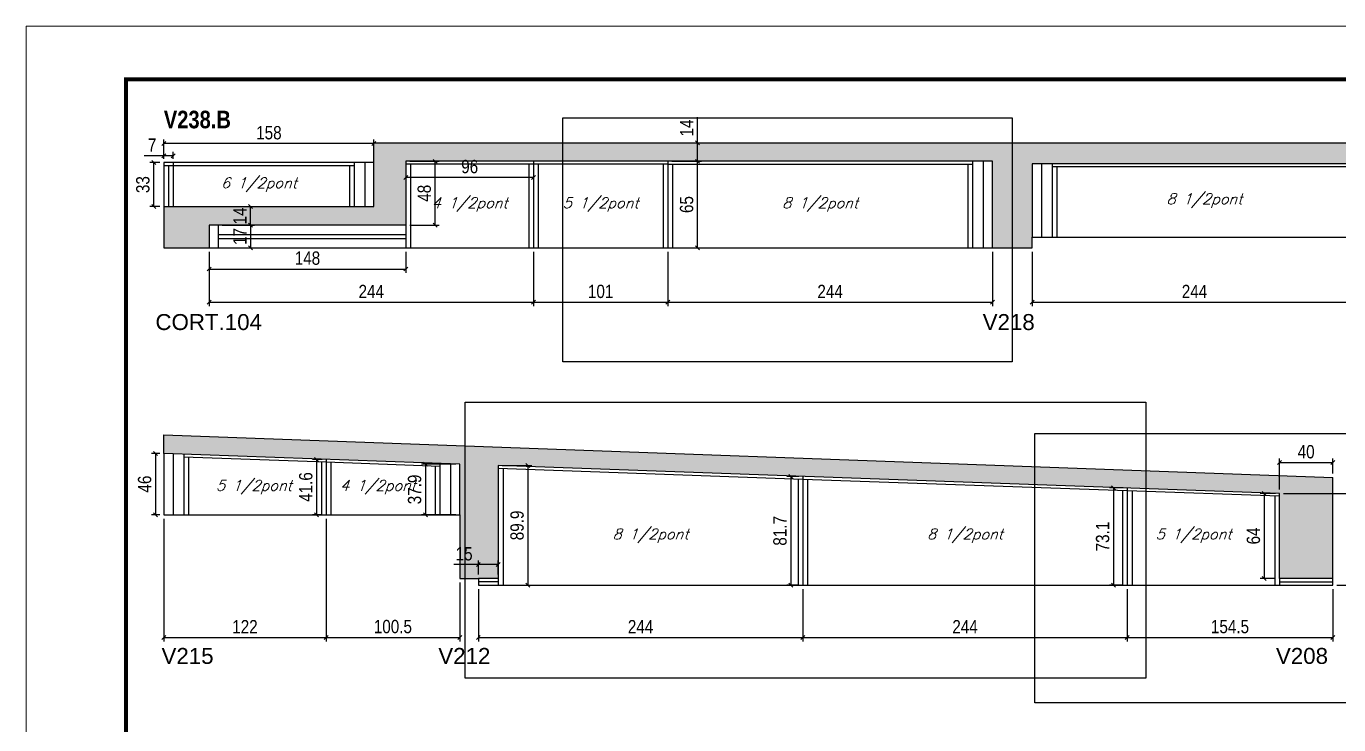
# Model space of a CAD drawing. Extents: x 2603 to 22413, y 1253 to 30260.
# Drawn here: x 4188 to 5175, y 15561 to 16086 of the extents above; entities that cross this region are included whole.
import ezdxf

# ---------------------------------------------------------------- set-up
doc = ezdxf.new("R2010")
doc.units = 0
doc.linetypes.add('DASHED', pattern=[0.75, 0.5, -0.25])
doc.linetypes.add('HIDDEN', pattern=[0.375, 0.25, -0.125])
for name, color, linetype in [('5', 5, 'Continuous'), ('COTA', 241, 'Continuous'), ('NOMENCLATURA', 7, 'Continuous'), ('Painéis', 200, 'Continuous'), ('SARR_2.2x7', 40, 'Continuous'), ('SARR_3.5x7', 81, 'Continuous'), ('SARR_EDITAR', 141, 'Continuous'), ('texto', 7, 'Continuous')]:
    doc.layers.add(name, color=color, linetype=linetype)
doc.layers.add('Folhas', color=255, linetype='Continuous', lineweight=9)
doc.layers.add('SARRAFO DE PRESSAO', color=251, linetype='DASHED', lineweight=9)
doc.styles.add('COTA TECNICA', font='techl___.ttf', dxfattribs={"height": 10})
doc.styles.add('Romans', font='romans.shx')
doc.styles.get("Standard").update_dxf_attribs({"font": 'arial.ttf'})
doc.styles.add('TECNICA', font='techb___.ttf', dxfattribs={"height": 10})
doc.dimstyles.new('PAINEL', dxfattribs={"dimtxt": 10, "dimasz": 3, "dimexe": 3, "dimexo": 3, "dimgap": 3, "dimtad": 1, "dimdec": 1, "dimzin": 12, "dimdsep": 46, "dimtxsty": 'COTA TECNICA', "dimblk1": 'OBLIQUE', "dimblk2": 'OBLIQUE', "dimsah": 1, "dimcen": 0.9, "dimclrd": 4, "dimclre": 4, "dimclrt": 240, "dimadec": 1, "dimazin": 3, "dimtfac": 1, "dimtdec": 1, "dimtmove": 0, "dimatfit": 3, "dimfxl": 1, "dimtolj": 1, "dimtzin": 12, "dimarcsym": 0})

# ---------------------------------------------------------------- blocks, each defined once
blk = doc.blocks.new('9999999999')
at = {"layer": 'Folhas'}
blk.add_lwpolyline([(98138.98, 34190.21), (99623.98, 34190.21), (99623.98, 35240.21), (98138.98, 35240.21)], close=True, dxfattribs=at)
at = {"layer": 'Folhas', "color": 30, "const_width": 3}
blk.add_lwpolyline([(98213.98, 34230.21), (99583.98, 34230.21), (99583.98, 35200.21), (98213.98, 35200.21)], close=True, dxfattribs=at)
blk = doc.blocks.new('_Oblique')
at = {"color": 0, "linetype": 'ByBlock', "lineweight": -2}
blk.add_line((-0.5, -0.5), (0.5, 0.5), dxfattribs=at)
blk = doc.blocks.new('*D1992')
at = {"layer": 'COTA', "color": 4, "linetype": 'ByBlock', "lineweight": -2, "transparency": 16777216}
for p, q in [((4325.41, 15916.75), (4325.41, 15875.85)), ((4569.41, 15916.75), (4569.41, 15875.85)), ((4325.41, 15878.85), (4569.41, 15878.85))]:
    blk.add_line(p, q, dxfattribs=at)
at = {"layer": 'Defpoints', "color": 0, "linetype": 'ByBlock', "transparency": 16777216}
for p in [(4325.41, 15919.75), (4569.41, 15919.75), (4569.41, 15878.85)]:
    blk.add_point(p, dxfattribs=at)
at = {"layer": 'COTA', "color": 4, "linetype": 'ByBlock', "lineweight": -2, "transparency": 16777216, "xscale": 3, "yscale": 3, "zscale": 3, "rotation": 180}
blk.add_blockref('_Oblique', (4325.41, 15878.85), dxfattribs=at)
at = {"layer": 'COTA', "color": 4, "linetype": 'ByBlock', "lineweight": -2, "transparency": 16777216, "xscale": 3, "yscale": 3, "zscale": 3}
blk.add_blockref('_Oblique', (4569.41, 15878.85), dxfattribs=at)
at = {"layer": 'COTA', "color": 240, "linetype": 'ByBlock', "transparency": 16777216, "insert": (4447.41, 15886.92), "char_height": 10, "attachment_point": 5, "style": 'COTA TECNICA'}
blk.add_mtext('\\A1;244', dxfattribs=at)
blk = doc.blocks.new('*D1784')
at = {"layer": 'COTA', "color": 4, "linetype": 'ByBlock', "lineweight": -2, "transparency": 16777216}
for p, q in [((4569.41, 15916.75), (4569.41, 15875.85)), ((4670.41, 15916.75), (4670.41, 15875.85)), ((4569.41, 15878.85), (4670.41, 15878.85))]:
    blk.add_line(p, q, dxfattribs=at)
at = {"layer": 'Defpoints', "color": 0, "linetype": 'ByBlock', "transparency": 16777216}
for p in [(4569.41, 15919.75), (4670.41, 15919.75), (4670.41, 15878.85)]:
    blk.add_point(p, dxfattribs=at)
at = {"layer": 'COTA', "color": 4, "linetype": 'ByBlock', "lineweight": -2, "transparency": 16777216, "xscale": 3, "yscale": 3, "zscale": 3, "rotation": 180}
blk.add_blockref('_Oblique', (4569.41, 15878.85), dxfattribs=at)
at = {"layer": 'COTA', "color": 4, "linetype": 'ByBlock', "lineweight": -2, "transparency": 16777216, "xscale": 3, "yscale": 3, "zscale": 3}
blk.add_blockref('_Oblique', (4670.41, 15878.85), dxfattribs=at)
at = {"layer": 'COTA', "color": 240, "linetype": 'ByBlock', "transparency": 16777216, "insert": (4619.91, 15886.95), "char_height": 10, "attachment_point": 5, "style": 'COTA TECNICA'}
blk.add_mtext('\\A1;101', dxfattribs=at)
blk = doc.blocks.new('*D1785')
at = {"layer": 'COTA', "color": 4, "linetype": 'ByBlock', "lineweight": -2, "transparency": 16777216}
for p, q in [((4670.41, 15916.75), (4670.41, 15875.85)), ((4914.46, 15916.75), (4914.46, 15875.85)), ((4670.41, 15878.85), (4914.46, 15878.85))]:
    blk.add_line(p, q, dxfattribs=at)
at = {"layer": 'Defpoints', "color": 0, "linetype": 'ByBlock', "transparency": 16777216}
for p in [(4670.41, 15919.75), (4914.46, 15919.75), (4914.46, 15878.85)]:
    blk.add_point(p, dxfattribs=at)
at = {"layer": 'COTA', "color": 4, "linetype": 'ByBlock', "lineweight": -2, "transparency": 16777216, "xscale": 3, "yscale": 3, "zscale": 3, "rotation": 180}
blk.add_blockref('_Oblique', (4670.41, 15878.85), dxfattribs=at)
at = {"layer": 'COTA', "color": 4, "linetype": 'ByBlock', "lineweight": -2, "transparency": 16777216, "xscale": 3, "yscale": 3, "zscale": 3}
blk.add_blockref('_Oblique', (4914.46, 15878.85), dxfattribs=at)
at = {"layer": 'COTA', "color": 240, "linetype": 'ByBlock', "transparency": 16777216, "insert": (4792.44, 15886.92), "char_height": 10, "attachment_point": 5, "style": 'COTA TECNICA'}
blk.add_mtext('\\A1;244', dxfattribs=at)
blk = doc.blocks.new('*D1786')
at = {"layer": 'COTA', "color": 4, "linetype": 'ByBlock', "lineweight": -2, "transparency": 16777216}
for p, q in [((4291.43, 15986.75), (4291.43, 16001.07)), ((4449.46, 15986.75), (4449.46, 16001.07)), ((4449.46, 15998.07), (4291.43, 15998.07))]:
    blk.add_line(p, q, dxfattribs=at)
at = {"layer": 'Defpoints', "color": 0, "linetype": 'ByBlock', "transparency": 16777216}
for p in [(4291.43, 15998.07), (4291.43, 15983.75), (4449.46, 15983.75)]:
    blk.add_point(p, dxfattribs=at)
at = {"layer": 'COTA', "color": 4, "linetype": 'ByBlock', "lineweight": -2, "transparency": 16777216, "xscale": 3, "yscale": 3, "zscale": 3, "rotation": 180}
blk.add_blockref('_Oblique', (4291.43, 15998.07), dxfattribs=at)
at = {"layer": 'COTA', "color": 4, "linetype": 'ByBlock', "lineweight": -2, "transparency": 16777216, "xscale": 3, "yscale": 3, "zscale": 3}
blk.add_blockref('_Oblique', (4449.46, 15998.07), dxfattribs=at)
at = {"layer": 'COTA', "color": 240, "linetype": 'ByBlock', "transparency": 16777216, "insert": (4370.45, 16006.2), "char_height": 10, "attachment_point": 5, "style": 'COTA TECNICA'}
blk.add_mtext('\\A1;158', dxfattribs=at)
blk = doc.blocks.new('*D1787')
at = {"layer": 'COTA', "color": 4, "linetype": 'ByBlock', "lineweight": -2, "transparency": 16777216}
for p, q in [((4291.43, 15986.75), (4291.43, 15991.89)), ((4298.43, 15986.75), (4298.43, 15991.89)), ((4291.43, 15988.89), (4276.7, 15988.89)), ((4298.43, 15988.89), (4291.43, 15988.89))]:
    blk.add_line(p, q, dxfattribs=at)
at = {"layer": 'Defpoints', "color": 0, "linetype": 'ByBlock', "transparency": 16777216}
for p in [(4291.43, 15988.89), (4291.43, 15983.75), (4298.43, 15983.75)]:
    blk.add_point(p, dxfattribs=at)
at = {"layer": 'COTA', "color": 4, "linetype": 'ByBlock', "lineweight": -2, "transparency": 16777216, "xscale": 3, "yscale": 3, "zscale": 3, "rotation": 180}
blk.add_blockref('_Oblique', (4291.43, 15988.89), dxfattribs=at)
at = {"layer": 'COTA', "color": 4, "linetype": 'ByBlock', "lineweight": -2, "transparency": 16777216, "xscale": 3, "yscale": 3, "zscale": 3}
blk.add_blockref('_Oblique', (4298.43, 15988.89), dxfattribs=at)
at = {"layer": 'COTA', "color": 240, "linetype": 'ByBlock', "transparency": 16777216, "insert": (4282.57, 15996.96), "char_height": 10, "attachment_point": 5, "style": 'COTA TECNICA'}
blk.add_mtext('\\A1;7', dxfattribs=at)
blk = doc.blocks.new('*D1788')
at = {"layer": 'COTA', "color": 4, "linetype": 'ByBlock', "lineweight": -2, "transparency": 16777216}
for p, q in [((4476.46, 15984.75), (4498.42, 15984.75)), ((4495.42, 15936.75), (4495.42, 15984.75)), ((4476.46, 15936.75), (4498.42, 15936.75))]:
    blk.add_line(p, q, dxfattribs=at)
at = {"layer": 'Defpoints', "color": 0, "linetype": 'ByBlock', "transparency": 16777216}
for p in [(4473.46, 15984.75), (4495.42, 15984.75), (4473.46, 15936.75)]:
    blk.add_point(p, dxfattribs=at)
at = {"layer": 'COTA', "color": 4, "linetype": 'ByBlock', "lineweight": -2, "transparency": 16777216, "xscale": 3, "yscale": 3, "zscale": 3}
for p, rotation in [((4495.42, 15984.75), 90), ((4495.42, 15936.75), 270)]:
    blk.add_blockref('_Oblique', p, dxfattribs=dict(at, rotation=rotation))
at = {"layer": 'COTA', "color": 240, "linetype": 'ByBlock', "transparency": 16777216, "insert": (4487.33, 15960.75), "char_height": 10, "attachment_point": 5, "rotation": 90, "style": 'COTA TECNICA'}
blk.add_mtext('\\A1;48', dxfattribs=at)
blk = doc.blocks.new('*D1789')
at = {"layer": 'COTA', "color": 4, "linetype": 'ByBlock', "lineweight": -2, "transparency": 16777216}
for p, q in [((4325.41, 15916.75), (4325.41, 15900.82)), ((4473.46, 15916.75), (4473.46, 15900.82)), ((4325.41, 15903.82), (4473.46, 15903.82))]:
    blk.add_line(p, q, dxfattribs=at)
at = {"layer": 'Defpoints', "color": 0, "linetype": 'ByBlock', "transparency": 16777216}
for p in [(4325.41, 15919.75), (4473.46, 15919.75), (4473.46, 15903.82)]:
    blk.add_point(p, dxfattribs=at)
at = {"layer": 'COTA', "color": 4, "linetype": 'ByBlock', "lineweight": -2, "transparency": 16777216, "xscale": 3, "yscale": 3, "zscale": 3, "rotation": 180}
blk.add_blockref('_Oblique', (4325.41, 15903.82), dxfattribs=at)
at = {"layer": 'COTA', "color": 4, "linetype": 'ByBlock', "lineweight": -2, "transparency": 16777216, "xscale": 3, "yscale": 3, "zscale": 3}
blk.add_blockref('_Oblique', (4473.46, 15903.82), dxfattribs=at)
at = {"layer": 'COTA', "color": 240, "linetype": 'ByBlock', "transparency": 16777216, "insert": (4399.44, 15911.92), "char_height": 10, "attachment_point": 5, "style": 'COTA TECNICA'}
blk.add_mtext('\\A1;148', dxfattribs=at)
blk = doc.blocks.new('*D1790')
at = {"layer": 'COTA', "color": 4, "linetype": 'ByBlock', "lineweight": -2, "transparency": 16777216}
for p, q in [((5188.46, 15924.75), (5188.46, 15875.85)), ((4944.46, 15916.75), (4944.46, 15875.85)), ((4944.46, 15878.85), (5188.46, 15878.85))]:
    blk.add_line(p, q, dxfattribs=at)
at = {"layer": 'Defpoints', "color": 0, "linetype": 'ByBlock', "transparency": 16777216}
for p in [(5188.46, 15927.75), (4944.46, 15919.75), (5188.46, 15878.85)]:
    blk.add_point(p, dxfattribs=at)
at = {"layer": 'COTA', "color": 4, "linetype": 'ByBlock', "lineweight": -2, "transparency": 16777216, "xscale": 3, "yscale": 3, "zscale": 3, "rotation": 180}
blk.add_blockref('_Oblique', (4944.46, 15878.85), dxfattribs=at)
at = {"layer": 'COTA', "color": 4, "linetype": 'ByBlock', "lineweight": -2, "transparency": 16777216, "xscale": 3, "yscale": 3, "zscale": 3}
blk.add_blockref('_Oblique', (5188.46, 15878.85), dxfattribs=at)
at = {"layer": 'COTA', "color": 240, "linetype": 'ByBlock', "transparency": 16777216, "insert": (5066.46, 15886.92), "char_height": 10, "attachment_point": 5, "style": 'COTA TECNICA'}
blk.add_mtext('\\A1;244', dxfattribs=at)
blk = doc.blocks.new('*D1796')
at = {"layer": 'COTA', "color": 4, "linetype": 'ByBlock', "lineweight": -2, "transparency": 16777216}
for p, q in [((4673.41, 15984.75), (4695.69, 15984.75)), ((4692.69, 15919.75), (4692.69, 15984.75)), ((4673.41, 15919.75), (4695.69, 15919.75))]:
    blk.add_line(p, q, dxfattribs=at)
at = {"layer": 'Defpoints', "color": 0, "linetype": 'ByBlock', "transparency": 16777216}
for p in [(4670.41, 15984.75), (4692.69, 15984.75), (4670.41, 15919.75)]:
    blk.add_point(p, dxfattribs=at)
at = {"layer": 'COTA', "color": 4, "linetype": 'ByBlock', "lineweight": -2, "transparency": 16777216, "xscale": 3, "yscale": 3, "zscale": 3}
for p, rotation in [((4692.69, 15984.75), 90), ((4692.69, 15919.75), 270)]:
    blk.add_blockref('_Oblique', p, dxfattribs=dict(at, rotation=rotation))
at = {"layer": 'COTA', "color": 240, "linetype": 'ByBlock', "transparency": 16777216, "insert": (4684.58, 15952.25), "char_height": 10, "attachment_point": 5, "rotation": 90, "style": 'COTA TECNICA'}
blk.add_mtext('\\A1;65', dxfattribs=at)
blk = doc.blocks.new('*D1799')
at = {"layer": 'COTA', "color": 4, "linetype": 'ByBlock', "lineweight": -2, "transparency": 16777216}
for p, q in [((4413.43, 15716.16), (4413.43, 15623.9)), ((4513.93, 15668.16), (4513.93, 15623.9)), ((4413.43, 15626.9), (4513.93, 15626.9))]:
    blk.add_line(p, q, dxfattribs=at)
at = {"layer": 'Defpoints', "color": 0, "linetype": 'ByBlock', "transparency": 16777216}
for p in [(4413.43, 15719.16), (4513.93, 15671.16), (4513.93, 15626.9)]:
    blk.add_point(p, dxfattribs=at)
at = {"layer": 'COTA', "color": 4, "linetype": 'ByBlock', "lineweight": -2, "transparency": 16777216, "xscale": 3, "yscale": 3, "zscale": 3, "rotation": 180}
blk.add_blockref('_Oblique', (4413.43, 15626.9), dxfattribs=at)
at = {"layer": 'COTA', "color": 4, "linetype": 'ByBlock', "lineweight": -2, "transparency": 16777216, "xscale": 3, "yscale": 3, "zscale": 3}
blk.add_blockref('_Oblique', (4513.93, 15626.9), dxfattribs=at)
at = {"layer": 'COTA', "color": 240, "linetype": 'ByBlock', "transparency": 16777216, "insert": (4463.68, 15635.01), "char_height": 10, "attachment_point": 5, "style": 'COTA TECNICA'}
blk.add_mtext('\\A1;100.5', dxfattribs=at)
blk = doc.blocks.new('*D1800')
at = {"layer": 'COTA', "color": 4, "linetype": 'ByBlock', "lineweight": -2, "transparency": 16777216}
for p, q in [((4291.43, 15716.16), (4291.43, 15623.9)), ((4413.43, 15716.16), (4413.43, 15623.9)), ((4291.43, 15626.9), (4413.43, 15626.9))]:
    blk.add_line(p, q, dxfattribs=at)
at = {"layer": 'Defpoints', "color": 0, "linetype": 'ByBlock', "transparency": 16777216}
for p in [(4291.43, 15719.16), (4413.43, 15719.16), (4413.43, 15626.9)]:
    blk.add_point(p, dxfattribs=at)
at = {"layer": 'COTA', "color": 4, "linetype": 'ByBlock', "lineweight": -2, "transparency": 16777216, "xscale": 3, "yscale": 3, "zscale": 3, "rotation": 180}
blk.add_blockref('_Oblique', (4291.43, 15626.9), dxfattribs=at)
at = {"layer": 'COTA', "color": 4, "linetype": 'ByBlock', "lineweight": -2, "transparency": 16777216, "xscale": 3, "yscale": 3, "zscale": 3}
blk.add_blockref('_Oblique', (4413.43, 15626.9), dxfattribs=at)
at = {"layer": 'COTA', "color": 240, "linetype": 'ByBlock', "transparency": 16777216, "insert": (4352.43, 15634.96), "char_height": 10, "attachment_point": 5, "style": 'COTA TECNICA'}
blk.add_mtext('\\A1;122', dxfattribs=at)
blk = doc.blocks.new('*D1801')
at = {"layer": 'COTA', "color": 4, "linetype": 'ByBlock', "lineweight": -2, "transparency": 16777216}
for p, q in [((4288.43, 15765.16), (4282.12, 15765.16)), ((4285.12, 15765.16), (4285.12, 15719.16)), ((4288.43, 15719.16), (4282.12, 15719.16))]:
    blk.add_line(p, q, dxfattribs=at)
at = {"layer": 'Defpoints', "color": 0, "linetype": 'ByBlock', "transparency": 16777216}
for p in [(4291.43, 15765.16), (4285.12, 15719.16), (4291.43, 15719.16)]:
    blk.add_point(p, dxfattribs=at)
at = {"layer": 'COTA', "color": 4, "linetype": 'ByBlock', "lineweight": -2, "transparency": 16777216, "xscale": 3, "yscale": 3, "zscale": 3}
for p, rotation in [((4285.12, 15765.16), 90), ((4285.12, 15719.16), 270)]:
    blk.add_blockref('_Oblique', p, dxfattribs=dict(at, rotation=rotation))
at = {"layer": 'COTA', "color": 240, "linetype": 'ByBlock', "transparency": 16777216, "insert": (4277.02, 15742.16), "char_height": 10, "attachment_point": 5, "rotation": 90, "style": 'COTA TECNICA'}
blk.add_mtext('\\A1;46', dxfattribs=at)
blk = doc.blocks.new('*D1802')
at = {"layer": 'COTA', "color": 4, "linetype": 'ByBlock', "lineweight": -2, "transparency": 16777216}
for p, q in [((4410.43, 15760.73), (4403.31, 15760.73)), ((4406.31, 15760.73), (4406.31, 15719.16)), ((4410.43, 15719.16), (4403.31, 15719.16))]:
    blk.add_line(p, q, dxfattribs=at)
at = {"layer": 'Defpoints', "color": 0, "linetype": 'ByBlock', "transparency": 16777216}
for p in [(4413.43, 15760.73), (4406.31, 15719.16), (4413.43, 15719.16)]:
    blk.add_point(p, dxfattribs=at)
at = {"layer": 'COTA', "color": 4, "linetype": 'ByBlock', "lineweight": -2, "transparency": 16777216, "xscale": 3, "yscale": 3, "zscale": 3}
for p, rotation in [((4406.31, 15760.73), 90), ((4406.31, 15719.16), 270)]:
    blk.add_blockref('_Oblique', p, dxfattribs=dict(at, rotation=rotation))
at = {"layer": 'COTA', "color": 240, "linetype": 'ByBlock', "transparency": 16777216, "insert": (4398.21, 15739.95), "char_height": 10, "attachment_point": 5, "rotation": 90, "style": 'COTA TECNICA'}
blk.add_mtext('\\A1;41.6', dxfattribs=at)
blk = doc.blocks.new('*D1803')
at = {"layer": 'COTA', "color": 4, "linetype": 'ByBlock', "lineweight": -2, "transparency": 16777216}
for p, q in [((4510.93, 15757.07), (4485.27, 15757.07)), ((4488.27, 15757.07), (4488.27, 15719.16)), ((4510.93, 15719.16), (4485.27, 15719.16))]:
    blk.add_line(p, q, dxfattribs=at)
at = {"layer": 'Defpoints', "color": 0, "linetype": 'ByBlock', "transparency": 16777216}
for p in [(4513.93, 15757.07), (4488.27, 15719.16), (4513.93, 15719.16)]:
    blk.add_point(p, dxfattribs=at)
at = {"layer": 'COTA', "color": 4, "linetype": 'ByBlock', "lineweight": -2, "transparency": 16777216, "xscale": 3, "yscale": 3, "zscale": 3}
for p, rotation in [((4488.27, 15757.07), 90), ((4488.27, 15719.16), 270)]:
    blk.add_blockref('_Oblique', p, dxfattribs=dict(at, rotation=rotation))
at = {"layer": 'COTA', "color": 240, "linetype": 'ByBlock', "transparency": 16777216, "insert": (4480.02, 15738.12), "char_height": 10, "attachment_point": 5, "rotation": 90, "style": 'COTA TECNICA'}
blk.add_mtext('\\A1;37.9', dxfattribs=at)
blk = doc.blocks.new('*D1804')
at = {"layer": 'COTA', "color": 4, "linetype": 'ByBlock', "lineweight": -2, "transparency": 16777216}
for p, q in [((4527.93, 15663.16), (4527.93, 15623.9)), ((4771.93, 15663.16), (4771.93, 15623.9)), ((4527.93, 15626.9), (4771.93, 15626.9))]:
    blk.add_line(p, q, dxfattribs=at)
at = {"layer": 'Defpoints', "color": 0, "linetype": 'ByBlock', "transparency": 16777216}
for p in [(4527.93, 15666.16), (4771.93, 15666.16), (4771.93, 15626.9)]:
    blk.add_point(p, dxfattribs=at)
at = {"layer": 'COTA', "color": 4, "linetype": 'ByBlock', "lineweight": -2, "transparency": 16777216, "xscale": 3, "yscale": 3, "zscale": 3, "rotation": 180}
blk.add_blockref('_Oblique', (4527.93, 15626.9), dxfattribs=at)
at = {"layer": 'COTA', "color": 4, "linetype": 'ByBlock', "lineweight": -2, "transparency": 16777216, "xscale": 3, "yscale": 3, "zscale": 3}
blk.add_blockref('_Oblique', (4771.93, 15626.9), dxfattribs=at)
at = {"layer": 'COTA', "color": 240, "linetype": 'ByBlock', "transparency": 16777216, "insert": (4649.93, 15634.97), "char_height": 10, "attachment_point": 5, "style": 'COTA TECNICA'}
blk.add_mtext('\\A1;244', dxfattribs=at)
blk = doc.blocks.new('*D1805')
at = {"layer": 'COTA', "color": 4, "linetype": 'ByBlock', "lineweight": -2, "transparency": 16777216}
for p, q in [((4771.93, 15663.16), (4771.93, 15623.9)), ((5015.93, 15663.16), (5015.93, 15623.9)), ((4771.93, 15626.9), (5015.93, 15626.9))]:
    blk.add_line(p, q, dxfattribs=at)
at = {"layer": 'Defpoints', "color": 0, "linetype": 'ByBlock', "transparency": 16777216}
for p in [(4771.93, 15666.16), (5015.93, 15666.16), (5015.93, 15626.9)]:
    blk.add_point(p, dxfattribs=at)
at = {"layer": 'COTA', "color": 4, "linetype": 'ByBlock', "lineweight": -2, "transparency": 16777216, "xscale": 3, "yscale": 3, "zscale": 3, "rotation": 180}
blk.add_blockref('_Oblique', (4771.93, 15626.9), dxfattribs=at)
at = {"layer": 'COTA', "color": 4, "linetype": 'ByBlock', "lineweight": -2, "transparency": 16777216, "xscale": 3, "yscale": 3, "zscale": 3}
blk.add_blockref('_Oblique', (5015.93, 15626.9), dxfattribs=at)
at = {"layer": 'COTA', "color": 240, "linetype": 'ByBlock', "transparency": 16777216, "insert": (4893.93, 15634.97), "char_height": 10, "attachment_point": 5, "style": 'COTA TECNICA'}
blk.add_mtext('\\A1;244', dxfattribs=at)
blk = doc.blocks.new('*D1806')
at = {"layer": 'COTA', "color": 4, "linetype": 'ByBlock', "lineweight": -2, "transparency": 16777216}
for p, q in [((5015.93, 15663.16), (5015.93, 15623.9)), ((5170.43, 15663.16), (5170.43, 15623.9)), ((5015.93, 15626.9), (5170.43, 15626.9))]:
    blk.add_line(p, q, dxfattribs=at)
at = {"layer": 'Defpoints', "color": 0, "linetype": 'ByBlock', "transparency": 16777216}
for p in [(5015.93, 15666.16), (5170.43, 15666.16), (5170.43, 15626.9)]:
    blk.add_point(p, dxfattribs=at)
at = {"layer": 'COTA', "color": 4, "linetype": 'ByBlock', "lineweight": -2, "transparency": 16777216, "xscale": 3, "yscale": 3, "zscale": 3, "rotation": 180}
blk.add_blockref('_Oblique', (5015.93, 15626.9), dxfattribs=at)
at = {"layer": 'COTA', "color": 4, "linetype": 'ByBlock', "lineweight": -2, "transparency": 16777216, "xscale": 3, "yscale": 3, "zscale": 3}
blk.add_blockref('_Oblique', (5170.43, 15626.9), dxfattribs=at)
at = {"layer": 'COTA', "color": 240, "linetype": 'ByBlock', "transparency": 16777216, "insert": (5093.18, 15635.01), "char_height": 10, "attachment_point": 5, "style": 'COTA TECNICA'}
blk.add_mtext('\\A1;154.5', dxfattribs=at)
blk = doc.blocks.new('*D1901')
at = {"layer": 'COTA', "color": 4, "linetype": 'ByBlock', "lineweight": -2, "transparency": 16777216}
for p, q in [((5130.43, 15738.19), (5130.43, 15761.32)), ((5130.43, 15758.32), (5170.43, 15758.32)), ((5170.43, 15750.2), (5170.43, 15761.32))]:
    blk.add_line(p, q, dxfattribs=at)
at = {"layer": 'Defpoints', "color": 0, "linetype": 'ByBlock', "transparency": 16777216}
for p in [(5170.43, 15758.32), (5170.43, 15747.2), (5130.43, 15735.19)]:
    blk.add_point(p, dxfattribs=at)
at = {"layer": 'COTA', "color": 4, "linetype": 'ByBlock', "lineweight": -2, "transparency": 16777216, "xscale": 3, "yscale": 3, "zscale": 3, "rotation": 180}
blk.add_blockref('_Oblique', (5130.43, 15758.32), dxfattribs=at)
at = {"layer": 'COTA', "color": 4, "linetype": 'ByBlock', "lineweight": -2, "transparency": 16777216, "xscale": 3, "yscale": 3, "zscale": 3}
blk.add_blockref('_Oblique', (5170.43, 15758.32), dxfattribs=at)
at = {"layer": 'COTA', "color": 240, "linetype": 'ByBlock', "transparency": 16777216, "insert": (5150.43, 15766.42), "char_height": 10, "attachment_point": 5, "style": 'COTA TECNICA'}
blk.add_mtext('\\A1;40', dxfattribs=at)
blk = doc.blocks.new('*D1902')
at = {"layer": 'COTA', "color": 4, "linetype": 'ByBlock', "lineweight": -2, "transparency": 16777216}
for p, q in [((5127.43, 15735.19), (5115.92, 15735.19)), ((5118.92, 15735.19), (5118.92, 15671.16)), ((5127.43, 15671.16), (5115.92, 15671.16))]:
    blk.add_line(p, q, dxfattribs=at)
at = {"layer": 'Defpoints', "color": 0, "linetype": 'ByBlock', "transparency": 16777216}
for p in [(5130.43, 15735.19), (5118.92, 15671.16), (5130.43, 15671.16)]:
    blk.add_point(p, dxfattribs=at)
at = {"layer": 'COTA', "color": 4, "linetype": 'ByBlock', "lineweight": -2, "transparency": 16777216, "xscale": 3, "yscale": 3, "zscale": 3}
for p, rotation in [((5118.92, 15735.19), 90), ((5118.92, 15671.16), 270)]:
    blk.add_blockref('_Oblique', p, dxfattribs=dict(at, rotation=rotation))
at = {"layer": 'COTA', "color": 240, "linetype": 'ByBlock', "transparency": 16777216, "insert": (5110.82, 15703.18), "char_height": 10, "attachment_point": 5, "rotation": 90, "style": 'COTA TECNICA'}
blk.add_mtext('\\A1;64', dxfattribs=at)
blk = doc.blocks.new('*D1903')
at = {"layer": 'COTA', "color": 4, "linetype": 'ByBlock', "lineweight": -2, "transparency": 16777216}
for p, q in [((5012.93, 15739.25), (5002.64, 15739.25)), ((5005.64, 15739.25), (5005.64, 15666.16)), ((5012.93, 15666.16), (5002.64, 15666.16))]:
    blk.add_line(p, q, dxfattribs=at)
at = {"layer": 'Defpoints', "color": 0, "linetype": 'ByBlock', "transparency": 16777216}
for p in [(5015.93, 15739.25), (5005.64, 15666.16), (5015.93, 15666.16)]:
    blk.add_point(p, dxfattribs=at)
at = {"layer": 'COTA', "color": 4, "linetype": 'ByBlock', "lineweight": -2, "transparency": 16777216, "xscale": 3, "yscale": 3, "zscale": 3}
for p, rotation in [((5005.64, 15739.25), 90), ((5005.64, 15666.16), 270)]:
    blk.add_blockref('_Oblique', p, dxfattribs=dict(at, rotation=rotation))
at = {"layer": 'COTA', "color": 240, "linetype": 'ByBlock', "transparency": 16777216, "insert": (4997.42, 15702.71), "char_height": 10, "attachment_point": 5, "rotation": 90, "style": 'COTA TECNICA'}
blk.add_mtext('\\A1;73.1', dxfattribs=at)
blk = doc.blocks.new('*D1904')
at = {"layer": 'COTA', "color": 4, "linetype": 'ByBlock', "lineweight": -2, "transparency": 16777216}
for p, q in [((4768.93, 15747.9), (4759.91, 15747.9)), ((4762.91, 15747.9), (4762.91, 15666.16)), ((4768.93, 15666.16), (4759.91, 15666.16))]:
    blk.add_line(p, q, dxfattribs=at)
at = {"layer": 'Defpoints', "color": 0, "linetype": 'ByBlock', "transparency": 16777216}
for p in [(4771.93, 15747.9), (4762.91, 15666.16), (4771.93, 15666.16)]:
    blk.add_point(p, dxfattribs=at)
at = {"layer": 'COTA', "color": 4, "linetype": 'ByBlock', "lineweight": -2, "transparency": 16777216, "xscale": 3, "yscale": 3, "zscale": 3}
for p, rotation in [((4762.91, 15747.9), 90), ((4762.91, 15666.16), 270)]:
    blk.add_blockref('_Oblique', p, dxfattribs=dict(at, rotation=rotation))
at = {"layer": 'COTA', "color": 240, "linetype": 'ByBlock', "transparency": 16777216, "insert": (4754.81, 15707.03), "char_height": 10, "attachment_point": 5, "rotation": 90, "style": 'COTA TECNICA'}
blk.add_mtext('\\A1;81.7', dxfattribs=at)
blk = doc.blocks.new('*D1905')
at = {"layer": 'COTA', "color": 4, "linetype": 'ByBlock', "lineweight": -2, "transparency": 16777216}
for p, q in [((4527.93, 15674.16), (4527.93, 15684.6)), ((4542.93, 15674.16), (4542.93, 15684.6)), ((4527.93, 15681.6), (4509.56, 15681.6)), ((4542.93, 15681.6), (4527.93, 15681.6))]:
    blk.add_line(p, q, dxfattribs=at)
at = {"layer": 'Defpoints', "color": 0, "linetype": 'ByBlock', "transparency": 16777216}
for p in [(4527.93, 15681.6), (4527.93, 15671.16), (4542.93, 15671.16)]:
    blk.add_point(p, dxfattribs=at)
at = {"layer": 'COTA', "color": 4, "linetype": 'ByBlock', "lineweight": -2, "transparency": 16777216, "xscale": 3, "yscale": 3, "zscale": 3, "rotation": 180}
blk.add_blockref('_Oblique', (4527.93, 15681.6), dxfattribs=at)
at = {"layer": 'COTA', "color": 4, "linetype": 'ByBlock', "lineweight": -2, "transparency": 16777216, "xscale": 3, "yscale": 3, "zscale": 3}
blk.add_blockref('_Oblique', (4542.93, 15681.6), dxfattribs=at)
at = {"layer": 'COTA', "color": 240, "linetype": 'ByBlock', "transparency": 16777216, "insert": (4517.25, 15689.71), "char_height": 10, "attachment_point": 5, "style": 'COTA TECNICA'}
blk.add_mtext('\\A1;15', dxfattribs=at)
blk = doc.blocks.new('*D348')
at = {"layer": 'COTA', "color": 4, "linetype": 'ByBlock', "lineweight": -2, "transparency": 16777216}
for p, q in [((5133.43, 15735.19), (5219.45, 15735.19)), ((5216.45, 15666.16), (5216.45, 15735.19)), ((5173.43, 15666.16), (5219.45, 15666.16))]:
    blk.add_line(p, q, dxfattribs=at)
at = {"layer": 'Defpoints', "color": 0, "linetype": 'ByBlock', "transparency": 16777216}
for p in [(5130.43, 15735.19), (5216.45, 15735.19), (5170.43, 15666.16)]:
    blk.add_point(p, dxfattribs=at)
at = {"layer": 'COTA', "color": 4, "linetype": 'ByBlock', "lineweight": -2, "transparency": 16777216, "xscale": 3, "yscale": 3, "zscale": 3}
for p, rotation in [((5216.45, 15735.19), 90), ((5216.45, 15666.16), 270)]:
    blk.add_blockref('_Oblique', p, dxfattribs=dict(at, rotation=rotation))
at = {"layer": 'COTA', "color": 240, "linetype": 'ByBlock', "transparency": 16777216, "insert": (5208.32, 15700.68), "char_height": 10, "attachment_point": 5, "rotation": 90, "style": 'COTA TECNICA'}
blk.add_mtext('\\A1;69', dxfattribs=at)
blk = doc.blocks.new('*D1910')
at = {"layer": 'COTA', "color": 4, "linetype": 'ByBlock', "lineweight": -2, "transparency": 16777216}
for p, q in [((4288.43, 15983.75), (4280.9, 15983.75)), ((4283.9, 15950.75), (4283.9, 15983.75)), ((4288.43, 15950.75), (4280.9, 15950.75))]:
    blk.add_line(p, q, dxfattribs=at)
at = {"layer": 'Defpoints', "color": 0, "linetype": 'ByBlock', "transparency": 16777216}
for p in [(4283.9, 15983.75), (4291.43, 15983.75), (4291.43, 15950.75)]:
    blk.add_point(p, dxfattribs=at)
at = {"layer": 'COTA', "color": 4, "linetype": 'ByBlock', "lineweight": -2, "transparency": 16777216, "xscale": 3, "yscale": 3, "zscale": 3}
for p, rotation in [((4283.9, 15983.75), 90), ((4283.9, 15950.75), 270)]:
    blk.add_blockref('_Oblique', p, dxfattribs=dict(at, rotation=rotation))
at = {"layer": 'COTA', "color": 240, "linetype": 'ByBlock', "transparency": 16777216, "insert": (4275.68, 15967.25), "char_height": 10, "attachment_point": 5, "rotation": 90, "style": 'COTA TECNICA'}
blk.add_mtext('\\A1;33', dxfattribs=at)
blk = doc.blocks.new('*D1437')
at = {"layer": 'COTA', "color": 4, "linetype": 'ByBlock', "lineweight": -2, "transparency": 16777216}
for p, q in [((4335.41, 15936.75), (4359.67, 15936.75)), ((4356.67, 15936.75), (4356.67, 15919.75)), ((4335.41, 15919.75), (4359.67, 15919.75))]:
    blk.add_line(p, q, dxfattribs=at)
at = {"layer": 'Defpoints', "color": 0, "linetype": 'ByBlock', "transparency": 16777216}
for p in [(4332.41, 15936.75), (4332.41, 15919.75), (4356.67, 15919.75)]:
    blk.add_point(p, dxfattribs=at)
at = {"layer": 'COTA', "color": 4, "linetype": 'ByBlock', "lineweight": -2, "transparency": 16777216, "xscale": 3, "yscale": 3, "zscale": 3}
for p, rotation in [((4356.67, 15936.75), 90), ((4356.67, 15919.75), 270)]:
    blk.add_blockref('_Oblique', p, dxfattribs=dict(at, rotation=rotation))
at = {"layer": 'COTA', "color": 240, "linetype": 'ByBlock', "transparency": 16777216, "insert": (4348.6, 15928.25), "char_height": 10, "attachment_point": 5, "rotation": 90, "style": 'COTA TECNICA'}
blk.add_mtext('\\A1;17', dxfattribs=at)
blk = doc.blocks.new('*D1438')
at = {"layer": 'COTA', "color": 4, "linetype": 'ByBlock', "lineweight": -2, "transparency": 16777216}
for p, q in [((4335.41, 15950.75), (4359.67, 15950.75)), ((4356.67, 15936.75), (4356.67, 15950.75)), ((4335.41, 15936.75), (4359.67, 15936.75))]:
    blk.add_line(p, q, dxfattribs=at)
at = {"layer": 'Defpoints', "color": 0, "linetype": 'ByBlock', "transparency": 16777216}
for p in [(4332.41, 15950.75), (4356.67, 15950.75), (4332.41, 15936.75)]:
    blk.add_point(p, dxfattribs=at)
at = {"layer": 'COTA', "color": 4, "linetype": 'ByBlock', "lineweight": -2, "transparency": 16777216, "xscale": 3, "yscale": 3, "zscale": 3}
for p, rotation in [((4356.67, 15950.75), 90), ((4356.67, 15936.75), 270)]:
    blk.add_blockref('_Oblique', p, dxfattribs=dict(at, rotation=rotation))
at = {"layer": 'COTA', "color": 240, "linetype": 'ByBlock', "transparency": 16777216, "insert": (4348.6, 15943.75), "char_height": 10, "attachment_point": 5, "rotation": 90, "style": 'COTA TECNICA'}
blk.add_mtext('\\A1;14', dxfattribs=at)
blk = doc.blocks.new('*D1439')
at = {"layer": 'COTA', "color": 4, "linetype": 'ByBlock', "lineweight": -2, "transparency": 16777216}
for p, q in [((4692.69, 15998.75), (4692.69, 16017.87)), ((4673.41, 15998.75), (4695.69, 15998.75)), ((4692.69, 15984.75), (4692.69, 15998.75)), ((4673.41, 15984.75), (4695.69, 15984.75))]:
    blk.add_line(p, q, dxfattribs=at)
at = {"layer": 'Defpoints', "color": 0, "linetype": 'ByBlock', "transparency": 16777216}
for p in [(4670.41, 15998.75), (4692.69, 15998.75), (4670.41, 15984.75)]:
    blk.add_point(p, dxfattribs=at)
at = {"layer": 'COTA', "color": 4, "linetype": 'ByBlock', "lineweight": -2, "transparency": 16777216, "xscale": 3, "yscale": 3, "zscale": 3}
for p, rotation in [((4692.69, 15998.75), 90), ((4692.69, 15984.75), 270)]:
    blk.add_blockref('_Oblique', p, dxfattribs=dict(at, rotation=rotation))
at = {"layer": 'COTA', "color": 240, "linetype": 'ByBlock', "transparency": 16777216, "insert": (4684.62, 16009.81), "char_height": 10, "attachment_point": 5, "rotation": 90, "style": 'COTA TECNICA'}
blk.add_mtext('\\A1;14', dxfattribs=at)
blk = doc.blocks.new('*D1441')
at = {"layer": 'COTA', "color": 4, "linetype": 'ByBlock', "lineweight": -2, "transparency": 16777216}
for p, q in [((4545.93, 15756.02), (4568.2, 15756.02)), ((4565.2, 15756.02), (4565.2, 15666.16)), ((4545.93, 15666.16), (4568.2, 15666.16))]:
    blk.add_line(p, q, dxfattribs=at)
at = {"layer": 'Defpoints', "color": 0, "linetype": 'ByBlock', "transparency": 16777216}
for p in [(4542.93, 15756.02), (4542.93, 15666.16), (4565.2, 15666.16)]:
    blk.add_point(p, dxfattribs=at)
at = {"layer": 'COTA', "color": 4, "linetype": 'ByBlock', "lineweight": -2, "transparency": 16777216, "xscale": 3, "yscale": 3, "zscale": 3}
for p, rotation in [((4565.2, 15756.02), 90), ((4565.2, 15666.16), 270)]:
    blk.add_blockref('_Oblique', p, dxfattribs=dict(at, rotation=rotation))
at = {"layer": 'COTA', "color": 240, "linetype": 'ByBlock', "transparency": 16777216, "insert": (4557.1, 15711.09), "char_height": 10, "attachment_point": 5, "rotation": 90, "style": 'COTA TECNICA'}
blk.add_mtext('\\A1;89.9', dxfattribs=at)
blk = doc.blocks.new('*D3317')
at = {"layer": 'COTA', "color": 4, "lineweight": -2, "transparency": 16777216}
for p, q in [((4473.46, 15979.55), (4473.46, 15969.6)), ((4569.41, 15979.55), (4569.41, 15969.6)), ((4569.41, 15972.6), (4473.46, 15972.6))]:
    blk.add_line(p, q, dxfattribs=at)
at = {"layer": 'Defpoints', "color": 0, "transparency": 16777216}
for p in [(4473.46, 15982.55), (4569.41, 15982.55), (4473.46, 15972.6)]:
    blk.add_point(p, dxfattribs=at)
at = {"layer": 'COTA', "color": 4, "lineweight": -2, "transparency": 16777216, "xscale": 3, "yscale": 3, "zscale": 3, "rotation": 180}
blk.add_blockref('_Oblique', (4473.46, 15972.6), dxfattribs=at)
at = {"layer": 'COTA', "color": 4, "lineweight": -2, "transparency": 16777216, "xscale": 3, "yscale": 3, "zscale": 3}
blk.add_blockref('_Oblique', (4569.41, 15972.6), dxfattribs=at)
at = {"layer": 'COTA', "color": 240, "transparency": 16777216, "insert": (4521.44, 15980.73), "char_height": 10, "attachment_point": 5, "style": 'COTA TECNICA'}
blk.add_mtext('\\A1;96', dxfattribs=at)

msp = doc.modelspace()

# ---------------------------------------------------------------- hatches: boundary and pattern name
at = {"layer": 'COTA', "linetype": 'ByBlock'}
h = msp.add_hatch(dxfattribs=at)
h.set_pattern_fill('AR-CONC', color=256, scale=0.03)
h.set_pattern_definition([(50, (-126418.0314, -5371.0305), (5.46554007, -0.47817257), [0.5715, -6.2865]), (355, (-126418.0314, -5371.0305), (-1.05730264, 5.73170536), [0.4572, -5.02921753]), (100.4514447, (-126417.576, -5371.0704), (4.40823741, 5.25353256), [0.48570026, -5.34270734]), (46.1842, (-126418.0314, -5369.5065), (8.13237123, -1.26126984), [0.85725, -9.42975]), (96.6355576, (-126417.354, -5369.612), (7.122124, 7.42278374), [0.7285507, -8.01406824]), (351.184151, (-126418.031, -5369.5065), (7.122124, 7.42278374), [0.685799, -7.54379196]), (21, (-126417.2694, -5369.8875), (4.54843174, -3.06795595), [0.5715, -6.2865]), (326, (-126417.2694, -5369.8875), (1.85406085, 5.52563898), [0.4572, -5.0292]), (71.451445, (-126416.8904, -5370.143), (6.40249258, 2.45768307), [0.48570026, -5.34269813]), (37.5, (-126418.0314, -5371.0305), (0.092658098, 2.536651166), [0, -4.96824, 0, -5.1054, 0, -5.04825]), (7.5, (-126418.0314, -5371.0305), (2.004589875, 3.005417245), [0, -2.91084, 0, -4.85394, 0, -1.92405]), (327.5, (-126419.7307, -5371.0305), (4.067717855, -0.17186232), [0, -1.905, 0, -5.9436, 0, -7.8867]), (317.5, (-126420.4927, -5371.0305), (4.44387544, 0.76279473), [0, -2.4765, 0, -3.94716, 0, -5.6007])])
h.paths.add_polyline_path([(4944.46, 15982.75), (5379.93, 15982.75), (5605.46, 15974.65), (5605.46, 15988.65), (5379.93, 15998.75), (4449.46, 15998.75), (4449.46, 15983.75), (4449.46, 15950.75), (4291.43, 15950.75), (4291.43, 15919.75), (4325.41, 15919.75), (4325.41, 15936.75), (4473.46, 15936.75), (4473.46, 15984.75), (4914.46, 15984.75), (4914.46, 15919.75), (4944.46, 15919.75), (4944.46, 15927.75)])
h.paths.add_polyline_path([(5130.43, 15671.16), (5170.43, 15671.16), (5170.43, 15747.2), (4291.43, 15779.16), (4291.43, 15765.16), (4513.93, 15757.07), (4513.93, 15719.16), (4513.93, 15671.16), (4527.93, 15671.16), (4542.93, 15671.16), (4542.93, 15756.02), (5130.43, 15735.19)])

# ---------------------------------------------------------------- linework, layer by layer
for p, q in [((4449.46, 15983.75), (4449.46, 15998.75)), ((4449.46, 15998.75), (5379.93, 15998.75)), ((4291.43, 15950.75), (4291.43, 15919.75)), ((4473.46, 15936.75), (4473.46, 15919.75)), ((4944.46, 15919.75), (4944.46, 15927.75)), ((4291.43, 15919.75), (4325.41, 15919.75)), ((4914.46, 15919.75), (4944.46, 15919.75)), ((4291.43, 15765.16), (4291.43, 15779.16)), ((4291.43, 15779.16), (5170.43, 15747.2)), ((5170.43, 15671.16), (5170.43, 15747.2)), ((4513.93, 15719.16), (4513.93, 15671.16)), ((4513.93, 15671.16), (4527.93, 15671.16)), ((4542.93, 15671.16), (4542.93, 15666.16)), ((5130.43, 15671.16), (5130.43, 15666.16))]:
    msp.add_line(p, q, dxfattribs=at)
at = {"layer": 'COTA'}
for points in [[(4591.53, 16017.37), (4929.25, 16017.37), (4929.25, 15833.94), (4591.53, 15833.94)], [(4518.11, 15803.71), (5029.78, 15803.71), (5029.78, 15596.31), (4518.11, 15596.31)], [(4946.41, 15780.1), (5216.17, 15780.1), (5216.17, 15577.74), (4946.41, 15577.74)]]:
    msp.add_lwpolyline(points, close=True, dxfattribs=at)
at = {"layer": 'Painéis', "linetype": 'Continuous'}
for p, q in [((4569.41, 15984.75), (4569.41, 15919.75)), ((4670.41, 15984.75), (4670.41, 15919.75)), ((4291.43, 15765.16), (4291.43, 15719.16)), ((4513.93, 15757.07), (4291.43, 15765.16)), ((4413.43, 15760.73), (4413.43, 15719.16)), ((4513.93, 15719.16), (4513.93, 15757.07)), ((4542.93, 15756.02), (4542.93, 15671.16)), ((5130.43, 15735.19), (4542.93, 15756.02)), ((4771.93, 15747.9), (4771.93, 15666.16)), ((5015.93, 15739.25), (5015.93, 15666.16)), ((5130.43, 15671.16), (5130.43, 15735.19)), ((4291.43, 15719.16), (4513.93, 15719.16)), ((4542.93, 15671.16), (4527.93, 15671.16)), ((4527.93, 15671.16), (4527.93, 15666.16)), ((4527.93, 15666.16), (5170.43, 15666.16)), ((5170.43, 15671.16), (5130.43, 15671.16)), ((5170.43, 15666.16), (5170.43, 15671.16))]:
    msp.add_line(p, q, dxfattribs=at)
for points in [[(4449.46, 15950.75), (4449.46, 15983.75), (4291.43, 15983.75), (4291.43, 15950.75)], [(4914.46, 15919.75), (4914.46, 15984.75), (4473.46, 15984.75), (4473.46, 15936.75), (4325.41, 15936.75), (4325.41, 15919.75)], [(4944.46, 15982.75), (4944.46, 15927.75), (5379.46, 15927.75), (5605.46, 15927.75), (5605.46, 15974.65), (5379.93, 15982.75)]]:
    msp.add_lwpolyline(points, close=True, dxfattribs=at)
at = {"layer": 'SARR_2.2x7', "linetype": 'Continuous'}
for p, q in [((4291.43, 15981.55), (4434.46, 15981.55)), ((4442.46, 15983.75), (4442.46, 15950.75)), ((4569.41, 15982.55), (4473.46, 15982.55)), ((4670.37, 15982.55), (4569.41, 15982.55)), ((4670.46, 15982.55), (4899.46, 15982.55)), ((4907.46, 15984.75), (4907.46, 15919.75)), ((4951.46, 15982.75), (4951.46, 15927.75)), ((5188.46, 15980.55), (4959.46, 15980.55)), ((4332.41, 15936.75), (4332.41, 15919.75)), ((4332.41, 15929.75), (4473.46, 15929.75)), ((4332.41, 15926.75), (4473.46, 15926.75)), ((4298.43, 15764.91), (4298.43, 15719.16)), ((4413.43, 15758.53), (4306.43, 15762.42)), ((4498.93, 15755.42), (4413.43, 15758.53)), ((4506.93, 15757.33), (4506.93, 15719.16)), ((4771.93, 15745.7), (4542.93, 15753.82)), ((5015.93, 15737.05), (4771.93, 15745.7)), ((5130.35, 15732.99), (5015.93, 15737.05)), ((5130.43, 15668.66), (5170.43, 15668.66))]:
    msp.add_line(p, q, dxfattribs=at)
at = {"layer": 'SARR_2.2x7', "linetype": 'HIDDEN'}
msp.add_line((4298.43, 15983.75), (4298.43, 15950.75), dxfattribs=at)
at = {"layer": 'SARR_3.5x7'}
for p, q in [((4294.93, 15981.55), (4294.93, 15950.75)), ((4430.96, 15981.55), (4430.96, 15950.75)), ((4434.46, 15983.75), (4434.46, 15950.75)), ((4477.01, 15982.55), (4477.01, 15919.75)), ((4565.87, 15982.55), (4565.87, 15919.75)), ((4572.96, 15982.55), (4572.96, 15919.75)), ((4666.87, 15982.55), (4666.87, 15919.75)), ((4673.96, 15982.55), (4673.96, 15919.75)), ((4895.96, 15982.55), (4895.96, 15919.75)), ((4899.46, 15984.75), (4899.46, 15919.75)), ((4959.46, 15982.75), (4959.46, 15927.75)), ((4962.96, 15980.55), (4962.96, 15927.75)), ((4306.43, 15764.62), (4306.43, 15719.16)), ((4309.93, 15762.29), (4309.93, 15719.16)), ((4409.89, 15758.65), (4409.89, 15719.16)), ((4416.98, 15758.4), (4416.98, 15719.16)), ((4495.43, 15755.54), (4495.43, 15719.16)), ((4498.93, 15757.62), (4498.93, 15719.16)), ((4546.48, 15753.69), (4546.48, 15666.16)), ((4768.39, 15745.83), (4768.39, 15666.16)), ((4775.48, 15745.58), (4775.48, 15666.16)), ((5012.39, 15737.18), (5012.39, 15666.16)), ((5019.48, 15736.92), (5019.48, 15666.16)), ((5126.81, 15733.12), (5126.81, 15666.16))]:
    msp.add_line(p, q, dxfattribs=at)
at = {"layer": 'SARR_EDITAR', "linetype": 'ByBlock'}
msp.add_line((4542.93, 15668.66), (4527.93, 15668.66), dxfattribs=at)

# ---------------------------------------------------------------- block references
at = {"layer": 'SARRAFO DE PRESSAO', "color": 6, "linetype": 'ByBlock'}
msp.add_blockref('9999999999', (-93951.01, -19153.93), dxfattribs=at)

# ---------------------------------------------------------------- texts
at = {"layer": '5', "linetype": 'Continuous'}
for s, rotation, p in [('CORT.104', 0.00004, (4285.12, 15857.95)), ('V218', 0.00004, (4907.19, 15857.95)), ('V215', 359.99996, (4289.7, 15607)), ('V212', 359.99996, (4497.85, 15607)), ('V208', 359.99996, (5127.73, 15607))]:
    msp.add_text(s, height=12, rotation=rotation, dxfattribs=at).set_placement(p)
at = {"layer": 'NOMENCLATURA', "style": 'TECNICA'}
msp.add_text('V238.B', height=13.2, dxfattribs=at).set_placement((4291.43, 16009.59))
at = {"layer": 'texto', "color": 2, "char_height": 8, "attachment_point": 5, "style": 'Romans'}
for s, insert in [('{\\Q19;\\C256;6 1/2pont}', (4362.95, 15967.25)), ('{\\Q19;\\C256;8 1/2pont}', (5073.96, 15955.25)), ('{\\Q19;\\C256;4 1/2pont}', (4521.44, 15952.25)), ('{\\Q19;\\C256;5 1/2pont}', (4619.89, 15952.25)), ('{\\Q19;\\C256;8 1/2pont}', (4784.96, 15952.25)), ('{\\Q19;\\C256;5 1/2pont}', (4359.18, 15739.87)), ('{\\Q19;\\C256;4 1/2pont}', (4452.54, 15739.87)), ('{\\Q19;\\C256;8 1/2pont}', (4657.43, 15703.3)), ('{\\Q19;\\C256;8 1/2pont}', (4893.93, 15703.3)), ('{\\Q19;\\C256;5 1/2pont}', (5065.8, 15703.3))]:
    msp.add_mtext(s, dxfattribs=dict(at, insert=insert))

# ---------------------------------------------------------------- dimensions: what is measured, and where the dimension line sits
at = {"layer": 'COTA', "linetype": 'ByBlock'}
for base, p1, p2, picture, middle in [((4291.43, 15998.07), (4449.46, 15983.75), (4291.43, 15983.75), '*D1786', (4370.45, 16006.2)), ((4291.43, 15988.89), (4298.43, 15983.75), (4291.43, 15983.75), '*D1787', (4282.57, 15996.96)), ((5188.46, 15878.85), (4944.46, 15919.75), (5188.46, 15927.75), '*D1790', (5066.46, 15886.92)), ((4569.41, 15878.85), (4325.41, 15919.75), (4569.41, 15919.75), '*D1992', (4447.41, 15886.92)), ((4473.4621, 15903.8248), (4325.4149, 15919.7482), (4473.4621, 15919.7482), '*D1789', (4399.4385, 15911.9199)), ((5170.43, 15758.32), (5130.43, 15735.19), (5170.43, 15747.2), '*D1901', (5150.43, 15766.42)), ((4413.43, 15626.9), (4291.43, 15719.16), (4413.43, 15719.16), '*D1800', (4352.43, 15634.96)), ((4513.93, 15626.9), (4413.43, 15719.16), (4513.93, 15671.16), '*D1799', (4463.68, 15635.01)), ((4527.93, 15681.6), (4542.93, 15671.16), (4527.93, 15671.16), '*D1905', (4517.25, 15689.71)), ((4771.93, 15626.9), (4527.93, 15666.16), (4771.93, 15666.16), '*D1804', (4649.93, 15634.97))]:
    dim = msp.add_linear_dim(base=base, p1=p1, p2=p2, dimstyle='PAINEL', dxfattribs=at)
    dim.commit()
    dim.dimension.update_dxf_attribs({"geometry": picture, "text_midpoint": middle})
for base, p1, p2, picture, middle in [((4692.69, 15998.75), (4670.41, 15984.75), (4670.41, 15998.75), '*D1439', (4684.62, 16009.81)), ((4283.9, 15983.75), (4291.43, 15950.75), (4291.43, 15983.75), '*D1910', (4275.68, 15967.25)), ((4495.42, 15984.75), (4473.46, 15936.75), (4473.46, 15984.75), '*D1788', (4487.33, 15960.75)), ((4692.69, 15984.75), (4670.41, 15919.75), (4670.41, 15984.75), '*D1796', (4684.58, 15952.25)), ((4356.67, 15919.75), (4332.41, 15936.75), (4332.41, 15919.75), '*D1437', (4348.6, 15928.25)), ((4285.12, 15719.16), (4291.43, 15765.16), (4291.43, 15719.16), '*D1801', (4277.02, 15742.16)), ((4406.31, 15719.16), (4413.43, 15760.73), (4413.43, 15719.16), '*D1802', (4398.21, 15739.95)), ((4488.27, 15719.16), (4513.93, 15757.07), (4513.93, 15719.16), '*D1803', (4480.02, 15738.12)), ((4565.2, 15666.16), (4542.93, 15756.02), (4542.93, 15666.16), '*D1441', (4557.1, 15711.09)), ((4762.91, 15666.16), (4771.93, 15747.9), (4771.93, 15666.16), '*D1904', (4754.81, 15707.03)), ((5005.64, 15666.16), (5015.93, 15739.25), (5015.93, 15666.16), '*D1903', (4997.42, 15702.71)), ((5118.92, 15671.16), (5130.43, 15735.19), (5130.43, 15671.16), '*D1902', (5110.82, 15703.18)), ((5216.45, 15735.19), (5170.43, 15666.16), (5130.43, 15735.19), '*D348', (5208.32, 15700.68))]:
    dim = msp.add_linear_dim(base=base, p1=p1, p2=p2, angle=90, dimstyle='PAINEL', dxfattribs=at)
    dim.commit()
    dim.dimension.update_dxf_attribs({"geometry": picture, "text_midpoint": middle})
at = {"layer": 'COTA'}
dim = msp.add_linear_dim(base=(4473.4621, 15972.5985), p1=(4569.4149, 15982.5482), p2=(4473.4621, 15982.5482), dimstyle='PAINEL', dxfattribs=at)
dim.commit()
dim.dimension.update_dxf_attribs({"geometry": '*D3317', "text_midpoint": (4521.4385, 15980.73)})
at = {"layer": 'COTA', "linetype": 'ByBlock'}
dim = msp.add_linear_dim(base=(4356.67, 15950.75), p1=(4332.41, 15936.75), p2=(4332.41, 15950.75), angle=90, dimstyle='PAINEL', dxfattribs=at)
dim.commit()
dim.dimension.update_dxf_attribs({"geometry": '*D1438', "text_midpoint": (4356.67, 15943.75), "dimtype": 160})
for base, p1, p2, picture, middle in [((4670.41, 15878.85), (4569.41, 15919.75), (4670.41, 15919.75), '*D1784', (4619.91, 15886.95)), ((4914.4621, 15878.8501), (4670.4149, 15919.7482), (4914.4621, 15919.7482), '*D1785', (4792.4385, 15886.9232)), ((5015.93, 15626.9), (4771.93, 15666.16), (5015.93, 15666.16), '*D1805', (4893.93, 15634.97)), ((5170.43, 15626.9), (5015.93, 15666.16), (5170.43, 15666.16), '*D1806', (5093.18, 15635.01))]:
    dim = msp.add_linear_dim(base=base, p1=p1, p2=p2, dimstyle='PAINEL', override={"dimtmove": 1}, dxfattribs=at)
    dim.commit()
    dim.dimension.update_dxf_attribs({"geometry": picture, "text_midpoint": middle})

doc.saveas('drawing.dxf')
